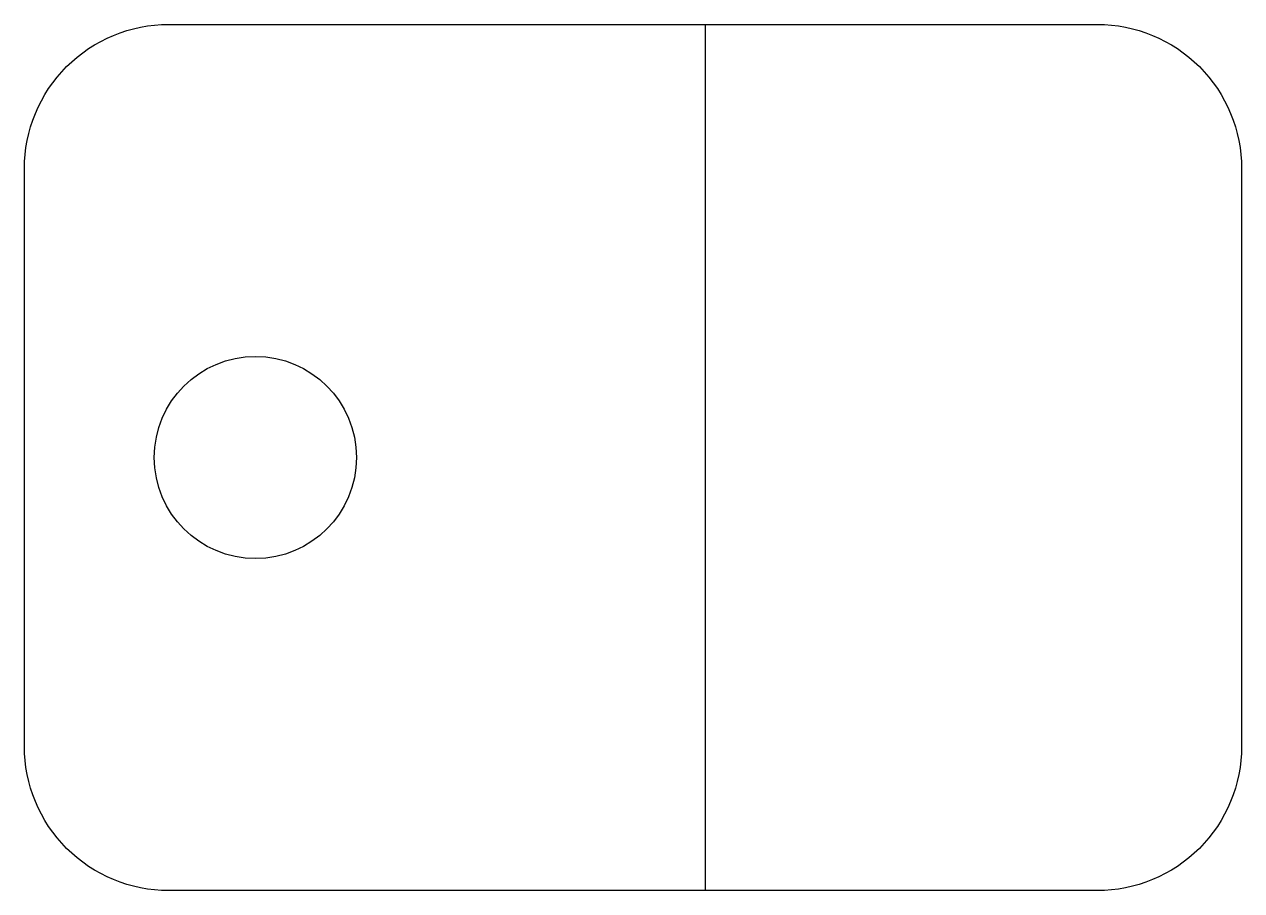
# Model space of a CAD drawing. Extents: x -25 to 17.1, y -15 to 15.
import ezdxf

# ---------------------------------------------------------------- set-up
doc = ezdxf.new("R2010")
doc.units = 0

msp = doc.modelspace()

# ---------------------------------------------------------------- linework, layer by layer
at = {"layer": '1'}
msp.add_lwpolyline([(17.149, 10), (17.149, -10, -0.414214), (12.149, -15), (-20, -15, -0.414214), (-25, -10), (-25, 10, -0.414214), (-20, 15), (12.149, 15, -0.414214)], format="xyb", close=True, dxfattribs=at)
msp.add_circle((-17, 0), 3.5, dxfattribs=at)
at = {"layer": '2'}
msp.add_line((-1.426, 15), (-1.426, -15), dxfattribs=at)

doc.saveas('drawing.dxf')
